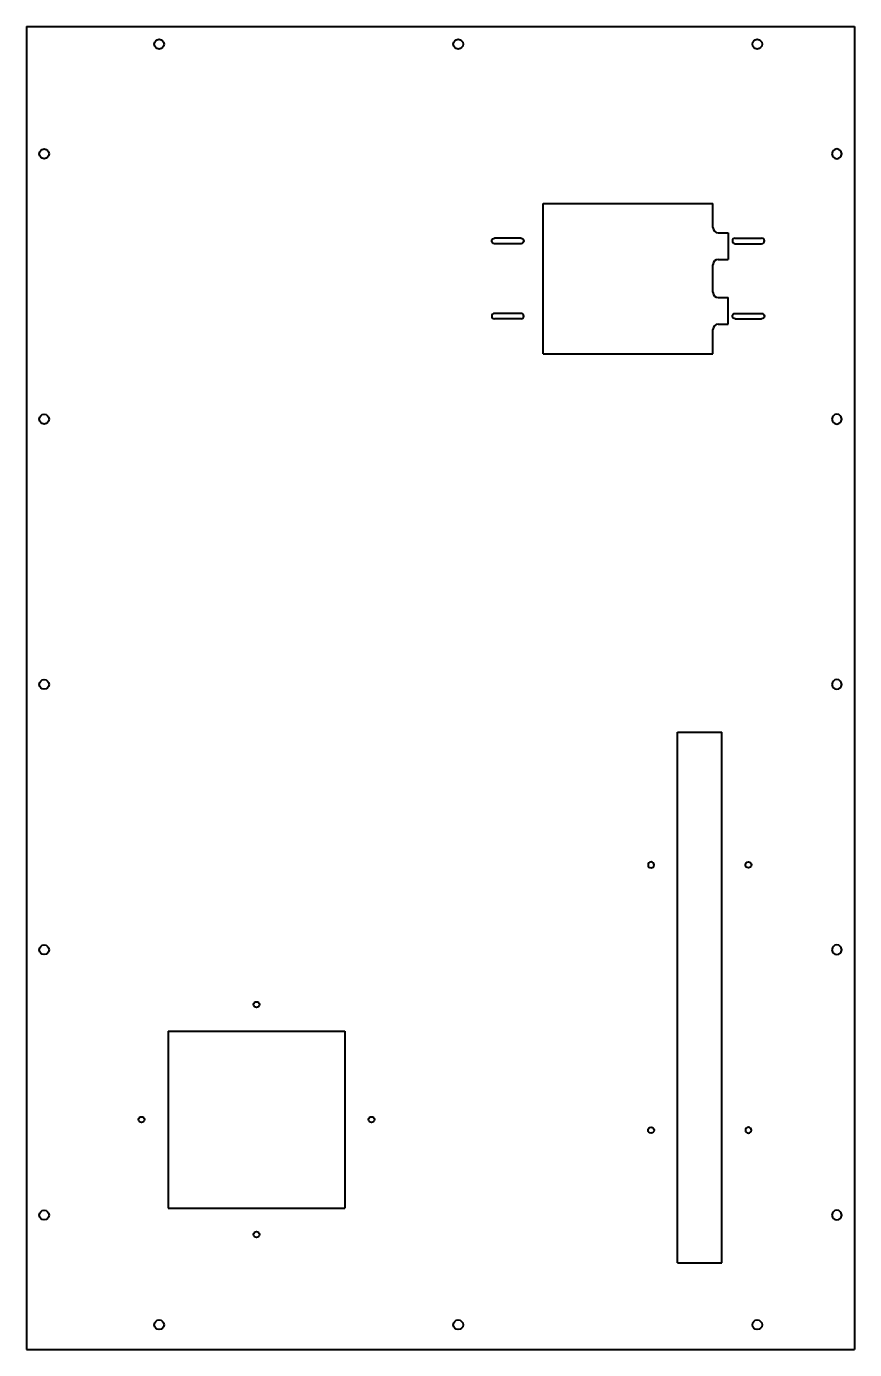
# Model space of a CAD drawing. Header units: inches. Extents: x -1888 to -1420, y -382 to 366.
import ezdxf

# ---------------------------------------------------------------- set-up
doc = ezdxf.new("R2010")
doc.units = ezdxf.units.IN
doc.header["$MEASUREMENT"] = 0
doc.layers.add('Visible', color=7, linetype='Continuous', lineweight=40)

msp = doc.modelspace()

# ---------------------------------------------------------------- linework, layer by layer
at = {"layer": 'Visible'}
for p, q in [((-1888, 366.5, 4), (-1420, 366.5, 4)), ((-1888, 366.5, 4), (-1888, -381.5, 4)), ((-1420, 366.5, 4), (-1420, -381.5, 4)), ((-1596, 181.5, 4), (-1596, 266.5, 4)), ((-1596, 266.5, 4), (-1500, 266.5, 4)), ((-1500, 252.8, 4), (-1500, 266.5, 4)), ((-1497, 249.8, 4), (-1491.5, 249.8, 4)), ((-1491.5, 249.8, 4), (-1491.5, 234.8, 4)), ((-1608.5, 246.8, 4), (-1623.5, 246.8, 4)), ((-1608.5, 243.7, 4), (-1623.5, 243.7, 4)), ((-1487.5, 246.8, 4), (-1472.5, 246.8, 4)), ((-1487.5, 243.7, 4), (-1472.5, 243.7, 4)), ((-1497, 234.8, 4), (-1491.5, 234.8, 4)), ((-1500, 216.2, 4), (-1500, 231.8, 4)), ((-1497, 213.2, 4), (-1491.5, 213.2, 4)), ((-1491.5, 198.2, 4), (-1491.5, 213.2, 4)), ((-1608.5, 204.3, 4), (-1623.5, 204.3, 4)), ((-1487.5, 204.3, 4), (-1472.5, 204.3, 4)), ((-1608.5, 201.2, 4), (-1623.5, 201.2, 4)), ((-1500, 181.5, 4), (-1500, 195.2, 4)), ((-1497, 198.2, 4), (-1491.5, 198.2, 4)), ((-1487.5, 201.2, 4), (-1472.5, 201.2, 4)), ((-1596, 181.5, 4), (-1500, 181.5, 4)), ((-1520, -332.5, 4), (-1520, -32.5, 4)), ((-1520, -32.5, 4), (-1495, -32.5, 4)), ((-1495, -332.5, 4), (-1495, -32.5, 4)), ((-1808, -201.5, 4), (-1808, -301.5, 4)), ((-1808, -201.5, 4), (-1708, -201.5, 4)), ((-1708, -201.5, 4), (-1708, -301.5, 4)), ((-1808, -301.5, 4), (-1708, -301.5, 4)), ((-1520, -332.5, 4), (-1495, -332.5, 4)), ((-1888, -381.5, 4), (-1420, -381.5, 4))]:
    msp.add_line(p, q, dxfattribs=at)
for centre, radius in [((-1813, 356.5, 4), 2.75), ((-1644, 356.5, 4), 2.75), ((-1475, 356.5, 4), 2.75), ((-1878, 294.5, 4), 2.75), ((-1878, 144.5, 4), 2.75), ((-1878, -5.5, 4), 2.75), ((-1480, -107.5, 4), 1.7), ((-1878, -155.5, 4), 2.75), ((-1758, -186.5, 4), 1.65), ((-1823, -251.5, 4), 1.65), ((-1693, -251.5, 4), 1.65), ((-1535, -257.5, 4), 1.7), ((-1878, -305.5, 4), 2.75), ((-1758, -316.5, 4), 1.65), ((-1813, -367.5, 4), 2.75), ((-1644, -367.5, 4), 2.75), ((-1475, -367.5, 4), 2.75)]:
    msp.add_circle(centre, radius, dxfattribs=at)
at = {"layer": 'Visible', "extrusion": (0, 0, -1)}
for centre, radius in [((1430, 294.5, -4), 2.75), ((1430, 144.5, -4), 2.75), ((1430, -5.5, -4), 2.75), ((1535, -107.5, -4), 1.7), ((1430, -155.5, -4), 2.75), ((1480, -257.5, -4), 1.7), ((1430, -305.5, -4), 2.75)]:
    msp.add_circle(centre, radius, dxfattribs=at)
at = {"layer": 'Visible'}
for centre, radius, start, end in [((-1497, 252.8, 4), 3, 180, 270), ((-1487.5, 245.25, 4), 1.55, 90, 270), ((-1472.5, 245.25, 4), 1.55, 270, 90), ((-1497, 231.8, 4), 3, 90, 180), ((-1497, 216.2, 4), 3, 180, 270), ((-1623.5, 202.75, 4), 1.55, 90, 270), ((-1608.5, 202.75, 4), 1.55, 270, 90), ((-1497, 195.2, 4), 3, 90, 180)]:
    msp.add_arc(centre, radius, start, end, dxfattribs=at)
at = {"layer": 'Visible', "extrusion": (0, 0, -1)}
for centre, start, end in [((1623.5, 245.25, -4), 270, 90), ((1608.5, 245.25, -4), 90, 270), ((1487.5, 202.75, -4), 270, 90), ((1472.5, 202.75, -4), 90, 270)]:
    msp.add_arc(centre, 1.55, start, end, dxfattribs=at)

doc.saveas('drawing.dxf')
